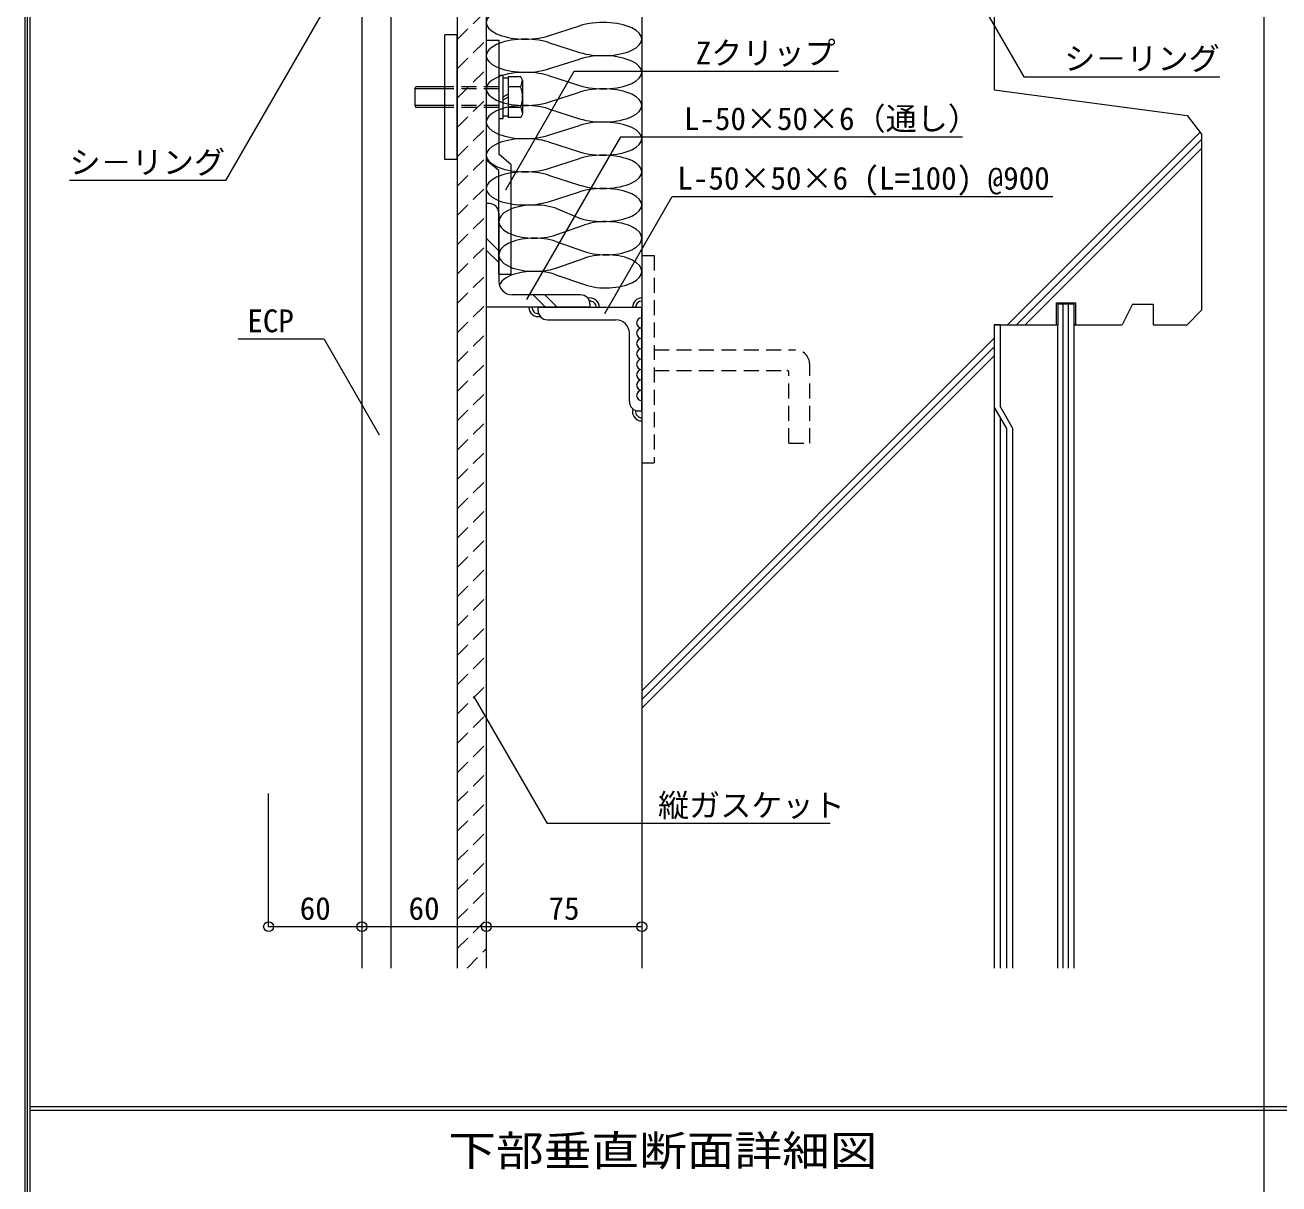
# Model space of a CAD drawing. Units: millimetres at full size, sheet at 1:6; details may follow other scales. Extents: x -1209 to 1209, y -852 to 852.
# Drawn here: x -1209 to -605, y -11 to 548 of the extents above; entities that cross this region are included whole.
import ezdxf
from ezdxf.enums import TextEntityAlignment as Align

# ---------------------------------------------------------------- set-up
doc = ezdxf.new("R2010")
doc.units = ezdxf.units.MM
doc.header["$LTSCALE"] = 6
doc.header["$PDMODE"] = 32
doc.header["$PDSIZE"] = 4.8
doc.linetypes.add('DASHED1', pattern=[1.8, 1.2, -0.6])
for name, color, linetype, lineweight in [('0-0_WAKU', 7, 'Continuous', 5), ('0-1_AL', 5, 'Continuous', 5), ('0-2_SUNPO', 7, 'Continuous', 5), ('0-3_STEEL', 6, 'Continuous', 5), ('0-4_KANAMONO', 6, 'Continuous', 5), ('0-5_FUKUSIZA', 3, 'Continuous', 5), ('0-7_KUTAI', 4, 'Continuous', 5)]:
    doc.layers.add(name, color=color, linetype=linetype, lineweight=lineweight)
doc.styles.add('ＭＳ ゴシック', font='')
doc.styles.get('ＭＳ ゴシック').set_extended_font_data('MS Gothic')

msp = doc.modelspace()

# ---------------------------------------------------------------- linework, layer by layer
at = {"layer": '0-0_WAKU'}
for p, q in [((-1209.414, -852.414), (-1209.414, 852.414)), ((-1208.207, -851.207), (-1208.207, 851.207)), ((-1207, -850), (-1207, 850)), ((-612, 850), (-612, -799)), ((-1207, 26.35), (1207, 26.35)), ((-1207, 24.65), (1207, 24.65))]:
    msp.add_line(p, q, dxfattribs=at)
at = {"layer": '0-1_AL'}
for p, q in [((-1046.953, 593.145), (-1046.953, 93.145)), ((-1032.953, 593.145), (-1032.953, 93.145)), ((-1000.953, 593.145), (-1000.953, 93.145)), ((-986.953, 593.145), (-986.953, 93.145))]:
    msp.add_line(p, q, dxfattribs=at)
at = {"layer": '0-2_SUNPO'}
for p, q in [((-1059.951, 564.323), (-1112.693, 472.972)), ((-747.771, 557.669), (-727.732, 522.961)), ((-727.732, 522.961), (-633.221, 522.961)), ((-967.394, 415.567), (-922.116, 493.991)), ((-922.116, 493.991), (-757.254, 493.991)), ((-1112.693, 472.972), (-1187.973, 472.972)), ((-929.793, 408.894), (-897.244, 465.27)), ((-897.244, 465.27), (-713.787, 465.27)), ((-1065.178, 396.485), (-1106.682, 396.485)), ((-1065.178, 396.485), (-1038.565, 350.391)), ((-993.125, 224.268), (-957.673, 162.864)), ((-1091.953, 113.145), (-1091.953, 177.287)), ((-821.069, 162.864), (-957.673, 162.864)), ((-1091.953, 113.145), (-1046.953, 113.145))]:
    msp.add_line(p, q, dxfattribs=at)
for points in [[(-977.601, 468.439), (-944.573, 525.646), (-817.122, 525.646)], [(-1046.953, 113.145), (-986.953, 113.145), (-911.953, 113.145)]]:
    msp.add_lwpolyline(points, dxfattribs=at)
for p in [(-1091.953, 113.145), (-1046.953, 113.145), (-986.953, 113.145), (-911.953, 113.145)]:
    msp.add_point(p, dxfattribs=at)
at = {"layer": '0-3_STEEL'}
for p, q in [((-986.953, 461.806), (-986.953, 411.808)), ((-985.453, 461.806), (-986.953, 461.806)), ((-980.953, 457.306), (-980.953, 424.306)), ((-980.953, 439.092), (-986.953, 445.092)), ((-980.953, 433.434), (-986.953, 439.434)), ((-941.452, 417.808), (-974.452, 417.808)), ((-958.405, 411.808), (-964.405, 417.808)), ((-952.747, 411.808), (-958.747, 417.808)), ((-936.952, 411.808), (-986.953, 411.808)), ((-936.952, 413.308), (-936.952, 411.808)), ((-957.454, 405.808), (-924.454, 405.808)), ((-917.953, 366.31), (-917.953, 399.31))]:
    msp.add_line(p, q, dxfattribs=at)
at = {"layer": '0-3_STEEL', "linetype": 'DASHED1'}
for p, q in [((-911.953, 436.808), (-905.971, 436.808)), ((-911.953, 436.808), (-911.953, 336.81)), ((-905.971, 436.808), (-905.971, 336.81)), ((-905.971, 391.31), (-837.971, 391.31)), ((-905.971, 381.31), (-841.971, 381.31)), ((-840.971, 346.31), (-840.971, 380.31)), ((-911.953, 336.81), (-905.971, 336.81))]:
    msp.add_line(p, q, dxfattribs=at)
at = {"layer": '0-3_STEEL'}
for points in [[(-961.954, 410.308), (-961.954, 411.808), (-911.953, 411.808)], [(-913.453, 361.81), (-911.953, 361.81), (-911.953, 411.808)]]:
    msp.add_lwpolyline(points, dxfattribs=at)
at = {"layer": '0-3_STEEL', "linetype": 'DASHED1'}
msp.add_lwpolyline([(-840.971, 346.31), (-830.971, 346.31), (-830.971, 384.31)], dxfattribs=at)
at = {"layer": '0-3_STEEL'}
for centre, radius, start, end in [((-985.453, 457.306), 4.5, 0, 90), ((-974.452, 424.306), 6.5, 180, 270), ((-941.452, 413.308), 4.5, 0, 90), ((-957.454, 410.308), 4.5, 180, 270), ((-924.454, 399.31), 6.5, 0, 90), ((-913.453, 366.31), 4.5, 180, 270)]:
    msp.add_arc(centre, radius, start, end, dxfattribs=at)
at = {"layer": '0-3_STEEL', "linetype": 'DASHED1'}
for centre, radius in [((-837.971, 384.31), 7), ((-841.971, 380.31), 1)]:
    msp.add_arc(centre, radius, 0, 90, dxfattribs=at)
at = {"layer": '0-4_KANAMONO'}
for p, q in [((-1006.954, 483.145), (-1006.954, 543.145)), ((-1000.953, 543.145), (-1006.954, 543.145)), ((-1000.953, 483.145), (-1000.953, 543.145)), ((-986.953, 540.645), (-986.953, 482.806)), ((-986.953, 540.645), (-980.953, 540.645)), ((-980.953, 540.645), (-980.953, 485.6)), ((-980.953, 523.645), (-980.953, 502.645)), ((-978.955, 523.645), (-980.953, 523.645)), ((-978.955, 523.645), (-978.955, 502.645)), ((-976.453, 522.345), (-978.955, 522.345)), ((-970.357, 522.96), (-976.453, 522.96)), ((-976.453, 522.96), (-976.453, 503.33)), ((-969.454, 521.396), (-970.357, 522.961)), ((-970.279, 518.052), (-969.454, 521.395)), ((-969.454, 521.395), (-969.454, 504.895)), ((-1021.506, 517.145), (-1020.93, 518.145)), ((-1021.506, 517.145), (-1021.506, 509.145)), ((-1006.954, 517.145), (-1021.506, 517.145)), ((-1006.954, 518.145), (-1020.93, 518.145)), ((-976.453, 514.588), (-978.955, 513.145)), ((-970.279, 518.052), (-976.453, 518.052)), ((-1021.506, 509.145), (-1020.93, 508.146)), ((-1006.954, 509.145), (-1021.506, 509.145)), ((-1006.954, 508.145), (-1020.93, 508.145)), ((-976.453, 513.145), (-978.955, 511.702)), ((-970.279, 508.238), (-976.453, 508.238)), ((-970.279, 508.238), (-969.454, 504.895)), ((-978.955, 502.645), (-980.953, 502.645)), ((-976.453, 503.945), (-978.955, 503.945)), ((-970.357, 503.33), (-976.453, 503.33)), ((-969.454, 504.895), (-970.357, 503.33)), ((-1000.953, 483.145), (-1006.954, 483.145)), ((-980.953, 427.806), (-974.953, 427.806))]:
    msp.add_line(p, q, dxfattribs=at)
at = {"layer": '0-4_KANAMONO', "linetype": 'DASHED1'}
for p, q in [((-980.953, 518.145), (-1006.954, 518.145)), ((-980.953, 517.145), (-1006.954, 517.145)), ((-980.953, 509.145), (-1006.954, 509.145)), ((-980.953, 508.145), (-1006.954, 508.145))]:
    msp.add_line(p, q, dxfattribs=at)
at = {"layer": '0-4_KANAMONO'}
for points in [[(-974.953, 427.806), (-974.953, 480.554), (-980.953, 485.6)], [(-980.953, 427.806), (-980.953, 477.76), (-986.953, 482.806)]]:
    msp.add_lwpolyline(points, dxfattribs=at)
msp.add_arc((-984.454, 513.145), 15, 340.90302, 19.097, dxfattribs=at)
at = {"layer": '0-5_FUKUSIZA', "linetype": 'DASHED1'}
for p, q in [((-1000.953, 540.954), (-986.953, 554.954)), ((-1000.953, 526.812), (-986.953, 540.812)), ((-1000.953, 512.67), (-986.953, 526.67)), ((-1000.953, 498.528), (-986.953, 512.528)), ((-1000.953, 484.385), (-986.953, 498.386)), ((-1000.953, 470.243), (-986.953, 484.243)), ((-1000.953, 456.101), (-986.953, 470.101)), ((-1000.953, 441.959), (-986.953, 455.959)), ((-1000.953, 427.817), (-986.953, 441.817)), ((-1000.953, 413.675), (-986.953, 427.675)), ((-1000.953, 399.533), (-986.953, 413.533)), ((-1000.953, 385.391), (-986.953, 399.391)), ((-1000.953, 371.248), (-986.953, 385.249)), ((-1000.953, 357.106), (-986.953, 371.106)), ((-1000.953, 342.964), (-986.953, 356.964)), ((-1000.953, 328.822), (-986.953, 342.822)), ((-1000.953, 314.68), (-986.953, 328.68)), ((-1000.953, 300.538), (-986.953, 314.538)), ((-1000.953, 286.396), (-986.953, 300.396)), ((-1000.953, 272.254), (-986.953, 286.254)), ((-1000.953, 258.111), (-986.953, 272.111)), ((-1000.953, 243.969), (-986.953, 257.969)), ((-1000.953, 229.827), (-986.953, 243.827)), ((-1000.953, 215.685), (-986.953, 229.685)), ((-1000.953, 201.543), (-986.953, 215.543)), ((-1000.953, 187.401), (-986.953, 201.401)), ((-1000.953, 173.259), (-986.953, 187.259)), ((-1000.953, 159.116), (-986.953, 173.116)), ((-1000.953, 144.974), (-986.953, 158.974)), ((-1000.953, 130.832), (-986.953, 144.832)), ((-1000.953, 116.69), (-986.953, 130.69)), ((-1000.953, 102.548), (-986.953, 116.548)), ((-996.214, 93.145), (-986.953, 102.406))]:
    msp.add_line(p, q, dxfattribs=at)
at = {"layer": '0-5_FUKUSIZA'}
for p, q in [((-956.953, 542.747), (-941.953, 547.547)), ((-956.953, 539.547), (-941.953, 534.747)), ((-956.953, 526.747), (-941.953, 531.547)), ((-956.953, 523.547), (-941.953, 518.747)), ((-956.953, 510.747), (-941.953, 515.547)), ((-956.953, 507.547), (-941.953, 502.747)), ((-956.953, 494.747), (-941.953, 499.547)), ((-956.953, 491.547), (-941.953, 486.747)), ((-956.953, 478.747), (-941.953, 483.547)), ((-956.953, 475.547), (-941.953, 470.747)), ((-956.953, 462.747), (-941.953, 467.547)), ((-953.353, 459.547), (-941.953, 454.747)), ((-953.353, 446.747), (-939.553, 451.547)), ((-953.353, 443.547), (-939.553, 438.747)), ((-953.353, 430.747), (-939.553, 435.547)), ((-953.353, 427.547), (-939.553, 422.747))]:
    msp.add_line(p, q, dxfattribs=at)
for centre, radius, start, end in [((-961.951, 411.808), 4.5, 180, 283.37099), ((-961.951, 411.808), 3, 180, 274.849), ((-936.952, 411.808), 4.5, 0, 103.37099), ((-936.952, 411.808), 3, 0, 94.849), ((-911.953, 411.808), 4.5, 90, 180), ((-911.953, 411.808), 3, 90, 180), ((-911.953, 404.307), 2.5, 90, 270), ((-911.953, 399.307), 2.5, 90, 270), ((-911.953, 394.307), 2.5, 90, 270), ((-911.953, 389.307), 2.5, 90, 270), ((-911.953, 384.307), 2.5, 90, 270), ((-911.953, 379.308), 2.5, 90, 270), ((-911.953, 374.308), 2.5, 90, 270), ((-911.953, 369.308), 2.5, 90, 270), ((-911.953, 361.519), 4.5, 163.51299, 270), ((-911.953, 361.519), 3, 169.84399, 270)]:
    msp.add_arc(centre, radius, start, end, dxfattribs=at)
for centre, major_axis, ratio, start_param, end_param in [((-968.203, 549.147), (-18.75, 0), 0.4266, 4.0687591, 8.4974876), ((-930.703, 541.147), (-18.75, 0), 0.4266, 0.9272903, 5.355895), ((-968.203, 533.147), (-18.75, 0), 0.4266, 4.0687591, 8.4974876), ((-930.703, 525.147), (-18.75, 0), 0.4266, 0.9272903, 5.355895), ((-968.203, 517.147), (-18.75, 0), 0.4266, 4.0687591, 8.4974876), ((-930.703, 509.147), (-18.75, 0), 0.4266, 0.9272903, 5.355895), ((-968.203, 501.147), (-18.75, 0), 0.4266, 4.0687591, 8.4974876), ((-930.703, 493.147), (-18.75, 0), 0.4266, 0.9272903, 5.355895), ((-968.203, 485.147), (-18.75, 0), 0.4266, 4.0687591, 8.4974876), ((-930.703, 477.147), (-18.75, 0), 0.4266, 0.9272903, 5.355895), ((-968.203, 469.147), (-18.75, 0), 0.4266, 4.0687591, 8.4974876), ((-930.703, 461.147), (-18.75, 0), 0.4266, 0.9272903, 5.355895), ((-963.703, 453.147), (-17.25, 0), 0.4637, 4.0687591, 8.4974876), ((-929.203, 445.147), (-17.25, 0), 0.4637, 0.9272903, 5.355895), ((-963.703, 437.147), (-17.25, 0), 0.4637, 4.0687591, 8.4974876), ((-929.203, 429.147), (-17.25, 0), 0.4637, 0.9272903, 5.355895), ((-963.703, 421.147), (-17.25, 0), 0.4637, 4.0687591, 6.1116399)]:
    msp.add_ellipse(centre, major_axis=major_axis, ratio=ratio, start_param=start_param, end_param=end_param, dxfattribs=at)
at = {"layer": '0-7_KUTAI'}
for p, q in [((-911.953, 593.145), (-911.953, 93.145)), ((-741.953, 553.145), (-741.953, 516.723)), ((-741.953, 516.723), (-648.893, 504.314)), ((-648.893, 504.314), (-641.954, 495.242)), ((-735.498, 403.391), (-642.688, 496.201)), ((-731.256, 403.391), (-641.954, 492.693)), ((-641.954, 495.242), (-641.954, 410.39)), ((-727.014, 403.391), (-641.954, 488.448)), ((-711.953, 413.991), (-702.753, 413.991)), ((-711.953, 403.391), (-711.953, 413.991)), ((-711.353, 413.391), (-711.353, 403.391)), ((-703.353, 413.391), (-711.353, 413.391)), ((-708.753, 93.145), (-708.753, 413.391)), ((-706.153, 93.145), (-706.153, 413.391)), ((-703.353, 403.391), (-703.353, 413.391)), ((-702.753, 413.991), (-702.753, 403.391)), ((-675.275, 413.39), (-680.277, 403.391)), ((-675.275, 413.39), (-665.276, 413.39)), ((-665.276, 413.39), (-665.276, 403.391)), ((-641.954, 410.39), (-648.953, 403.391)), ((-741.953, 403.391), (-711.953, 403.391)), ((-741.953, 403.391), (-741.953, 93.145)), ((-738.953, 403.391), (-741.953, 403.391)), ((-738.953, 363.783), (-738.953, 403.391)), ((-711.353, 403.391), (-711.953, 403.391)), ((-711.353, 93.145), (-711.353, 403.391)), ((-703.353, 403.391), (-680.277, 403.391)), ((-703.353, 93.145), (-703.353, 403.391)), ((-702.753, 403.391), (-703.353, 403.391)), ((-665.276, 403.391), (-648.953, 403.391)), ((-911.953, 226.936), (-741.953, 396.936)), ((-911.953, 222.694), (-741.953, 392.694)), ((-911.953, 218.457), (-741.953, 388.452)), ((-735.953, 353.391), (-741.952, 363.78)), ((-732.953, 353.391), (-738.953, 363.783)), ((-738.953, 93.145), (-738.953, 358.587)), ((-735.953, 93.145), (-735.953, 353.391)), ((-732.953, 93.145), (-732.953, 353.391))]:
    msp.add_line(p, q, dxfattribs=at)

# ---------------------------------------------------------------- texts
at = {"layer": '0-0_WAKU', "style": 'ＭＳ ゴシック', "width": 1.15}
msp.add_text('下部垂直断面詳細図', height=14.66, dxfattribs=at).set_placement((-1005.25, -6.6), align=Align.BOTTOM_LEFT)
at = {"layer": '0-2_SUNPO', "style": 'ＭＳ ゴシック'}
for s, p in [('Zクリップ ', (-885.955, 525.646)), ('シ－リング', (-708.221, 522.961)), ('L-50×50×6（通し）', (-891.661, 493.991)), ('シ－リング', (-1187.973, 472.972)), ('L-50×50×6 (L=100) @900', (-894.786, 465.27)), ('ECP', (-1102.219, 396.485)), ('縦ガスケット', (-904.138, 162.864)), ('60', (-1076.953, 113.145)), ('60', (-1024.453, 113.145)), ('75', (-956.953, 113.145))]:
    msp.add_text(s, height=11, dxfattribs=at).set_placement(p, align=Align.BOTTOM_LEFT)

doc.saveas('drawing.dxf')
